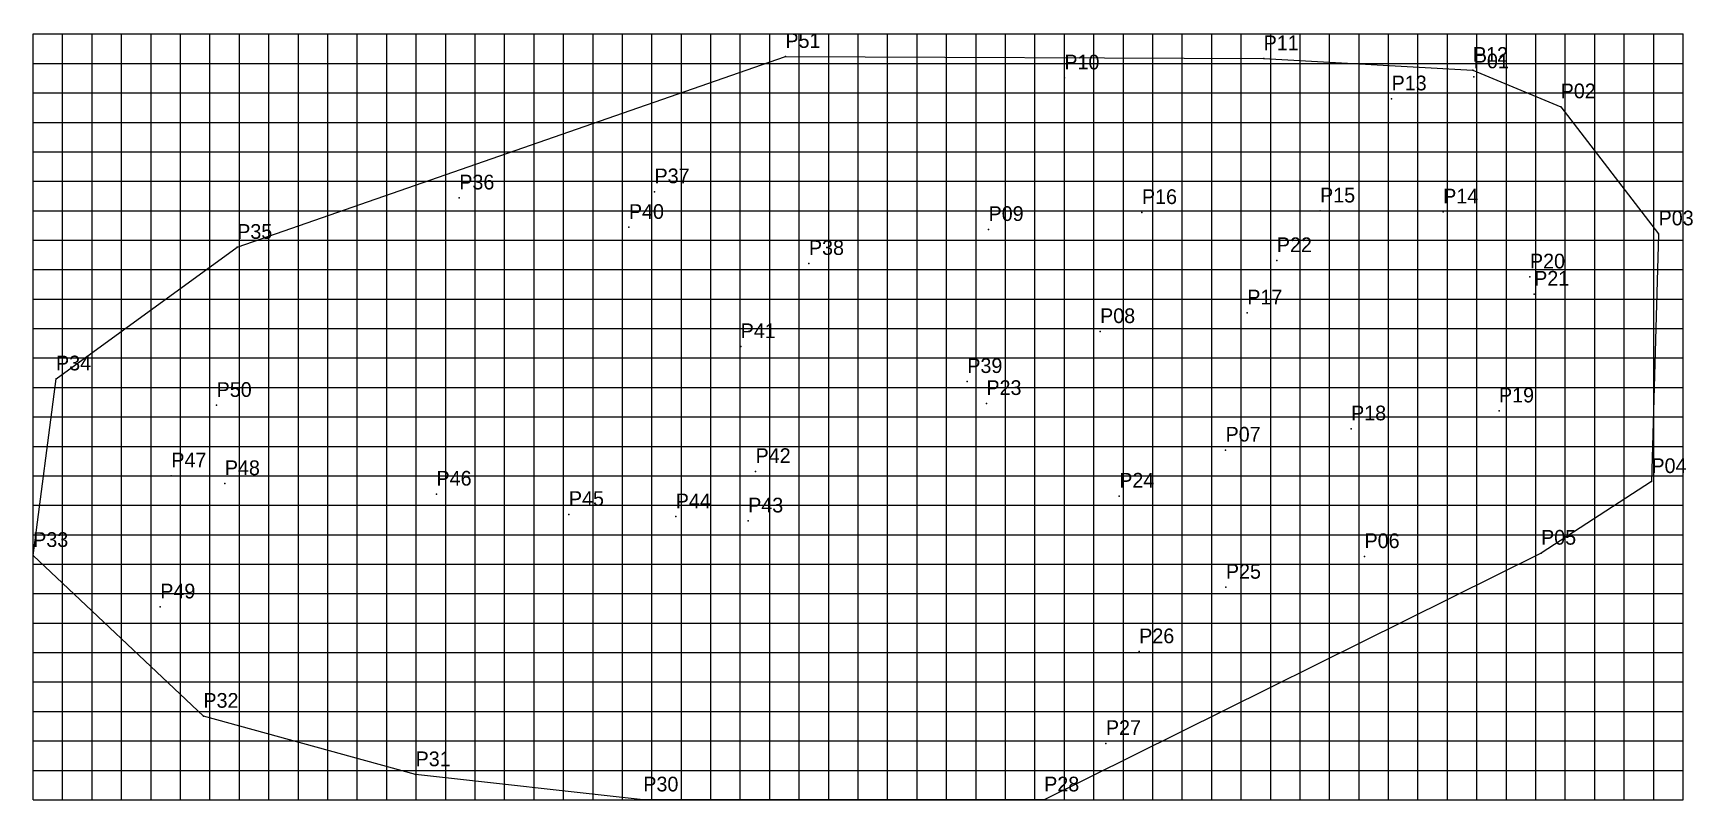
# Model space of a CAD drawing. Header units: metres. Extents: x 3744.1 to 3800.4, y 2845.4 to 2871.5.
import ezdxf

# ---------------------------------------------------------------- set-up
doc = ezdxf.new("R2010")
doc.units = ezdxf.units.M

msp = doc.modelspace()

# ---------------------------------------------------------------- linework, layer by layer
at = {"layer": '1'}
for p, q in [((3744.116, 2845.423), (3744.116, 2871.423)), ((3744.116, 2871.423), (3800.116, 2871.423)), ((3745.116, 2845.423), (3745.116, 2871.423)), ((3746.116, 2845.423), (3746.116, 2871.423)), ((3747.116, 2845.423), (3747.116, 2871.423)), ((3748.116, 2845.423), (3748.116, 2871.423)), ((3749.116, 2845.423), (3749.116, 2871.423)), ((3750.116, 2845.423), (3750.116, 2871.423)), ((3751.116, 2845.423), (3751.116, 2871.423)), ((3752.116, 2845.423), (3752.116, 2871.423)), ((3753.116, 2845.423), (3753.116, 2871.423)), ((3754.116, 2845.423), (3754.116, 2871.423)), ((3755.116, 2845.423), (3755.116, 2871.423)), ((3756.116, 2845.423), (3756.116, 2871.423)), ((3757.116, 2845.423), (3757.116, 2871.423)), ((3758.116, 2845.423), (3758.116, 2871.423)), ((3759.116, 2845.423), (3759.116, 2871.423)), ((3760.116, 2845.423), (3760.116, 2871.423)), ((3761.116, 2845.423), (3761.116, 2871.423)), ((3762.116, 2845.423), (3762.116, 2871.423)), ((3763.116, 2845.423), (3763.116, 2871.423)), ((3764.116, 2845.423), (3764.116, 2871.423)), ((3765.116, 2845.423), (3765.116, 2871.423)), ((3766.116, 2845.423), (3766.116, 2871.423)), ((3767.116, 2845.423), (3767.116, 2871.423)), ((3768.116, 2845.423), (3768.116, 2871.423)), ((3769.116, 2845.423), (3769.116, 2871.423)), ((3770.116, 2845.423), (3770.116, 2871.423)), ((3771.116, 2845.423), (3771.116, 2871.423)), ((3772.116, 2845.423), (3772.116, 2871.423)), ((3773.116, 2845.423), (3773.116, 2871.423)), ((3774.116, 2845.423), (3774.116, 2871.423)), ((3775.116, 2845.423), (3775.116, 2871.423)), ((3776.116, 2845.423), (3776.116, 2871.423)), ((3777.116, 2845.423), (3777.116, 2871.423)), ((3778.116, 2845.423), (3778.116, 2871.423)), ((3779.116, 2845.423), (3779.116, 2871.423)), ((3780.116, 2845.423), (3780.116, 2871.423)), ((3781.116, 2845.423), (3781.116, 2871.423)), ((3782.116, 2845.423), (3782.116, 2871.423)), ((3783.116, 2845.423), (3783.116, 2871.423)), ((3784.116, 2845.423), (3784.116, 2871.423)), ((3785.116, 2845.423), (3785.116, 2871.423)), ((3786.116, 2845.423), (3786.116, 2871.423)), ((3787.116, 2845.423), (3787.116, 2871.423)), ((3788.116, 2845.423), (3788.116, 2871.423)), ((3789.116, 2845.423), (3789.116, 2871.423)), ((3790.116, 2845.423), (3790.116, 2871.423)), ((3791.116, 2845.423), (3791.116, 2871.423)), ((3792.116, 2845.423), (3792.116, 2871.423)), ((3793.116, 2845.423), (3793.116, 2871.423)), ((3794.116, 2845.423), (3794.116, 2871.423)), ((3795.116, 2845.423), (3795.116, 2871.423)), ((3796.116, 2845.423), (3796.116, 2871.423)), ((3797.116, 2845.423), (3797.116, 2871.423)), ((3798.116, 2845.423), (3798.116, 2871.423)), ((3799.116, 2845.423), (3799.116, 2871.423)), ((3800.116, 2845.423), (3800.116, 2871.423)), ((3751.04, 2864.182), (3769.646, 2870.663)), ((3769.646, 2870.663), (3785.879, 2870.586)), ((3785.879, 2870.586), (3792.979, 2870.191)), ((3744.116, 2870.423), (3800.116, 2870.423)), ((3792.979, 2870.191), (3795.959, 2868.952)), ((3744.116, 2869.423), (3800.116, 2869.423)), ((3795.959, 2868.952), (3799.283, 2864.64)), ((3744.116, 2868.423), (3800.116, 2868.423)), ((3744.116, 2867.423), (3800.116, 2867.423)), ((3744.116, 2866.423), (3800.116, 2866.423)), ((3744.116, 2865.423), (3800.116, 2865.423)), ((3744.116, 2864.423), (3800.116, 2864.423)), ((3799.283, 2864.64), (3799.039, 2856.23)), ((3744.891, 2859.717), (3751.04, 2864.182)), ((3744.116, 2863.423), (3800.116, 2863.423)), ((3744.116, 2862.423), (3800.116, 2862.423)), ((3744.116, 2861.423), (3800.116, 2861.423)), ((3744.116, 2860.423), (3800.116, 2860.423)), ((3744.116, 2853.723), (3744.891, 2859.717)), ((3744.116, 2859.423), (3800.116, 2859.423)), ((3744.116, 2858.423), (3800.116, 2858.423)), ((3744.116, 2857.423), (3800.116, 2857.423)), ((3744.116, 2856.423), (3800.116, 2856.423)), ((3799.039, 2856.23), (3795.293, 2853.8)), ((3744.116, 2855.423), (3800.116, 2855.423)), ((3744.116, 2854.423), (3800.116, 2854.423)), ((3749.893, 2848.263), (3744.116, 2853.723)), ((3795.293, 2853.8), (3778.428, 2845.423)), ((3744.116, 2853.423), (3800.116, 2853.423)), ((3744.116, 2852.423), (3800.116, 2852.423)), ((3744.116, 2851.423), (3800.116, 2851.423)), ((3744.116, 2850.423), (3800.116, 2850.423)), ((3744.116, 2849.423), (3800.116, 2849.423)), ((3744.116, 2848.423), (3800.116, 2848.423)), ((3757.095, 2846.279), (3749.893, 2848.263)), ((3744.116, 2847.423), (3800.116, 2847.423)), ((3744.116, 2846.423), (3800.116, 2846.423)), ((3764.824, 2845.423), (3757.095, 2846.279)), ((3744.116, 2845.423), (3800.116, 2845.423)), ((3778.428, 2845.423), (3764.824, 2845.423))]:
    msp.add_line(p, q, dxfattribs=at)
for p in [(3769.646, 2870.663), (3785.879, 2870.586), (3779.115, 2869.933), (3792.979, 2870.191), (3793.011, 2869.972), (3790.221, 2869.222), (3795.959, 2868.952), (3765.204, 2866.069), (3758.577, 2865.857), (3787.793, 2865.415), (3791.97, 2865.383), (3764.334, 2864.859), (3781.747, 2865.363), (3776.541, 2864.789), (3799.283, 2864.64), (3751.04, 2864.182), (3786.324, 2863.73), (3770.445, 2863.635), (3794.916, 2863.177), (3795.059, 2862.592), (3785.322, 2861.955), (3780.326, 2861.322), (3768.128, 2860.81), (3744.891, 2859.717), (3775.82, 2859.628), (3750.342, 2858.816), (3776.468, 2858.881), (3793.866, 2858.628), (3788.845, 2858.02), (3784.585, 2857.299), (3748.804, 2856.423), (3768.634, 2856.572), (3750.621, 2856.161), (3757.805, 2855.804), (3799.039, 2856.23), (3780.976, 2855.736), (3762.297, 2855.115), (3765.924, 2855.036), (3768.382, 2854.894), (3744.116, 2853.723), (3789.301, 2853.684), (3795.293, 2853.8), (3784.596, 2852.645), (3748.429, 2851.975), (3781.654, 2850.453), (3749.893, 2848.263), (3780.524, 2847.34), (3757.095, 2846.279), (3764.824, 2845.423), (3778.428, 2845.423)]:
    msp.add_point(p, dxfattribs=at)

# ---------------------------------------------------------------- texts
for s, p in [('P51', (3769.646, 2870.95)), ('P11', (3785.879, 2870.873)), ('P10', (3779.115, 2870.22)), ('P12', (3792.979, 2870.478)), ('P01', (3793.011, 2870.259)), ('P13', (3790.221, 2869.509)), ('P02', (3795.959, 2869.239)), ('P36', (3758.577, 2866.144)), ('P37', (3765.204, 2866.356)), ('P16', (3781.747, 2865.65)), ('P15', (3787.793, 2865.702)), ('P14', (3791.97, 2865.67)), ('P40', (3764.334, 2865.145)), ('P09', (3776.541, 2865.075)), ('P03', (3799.283, 2864.926)), ('P35', (3751.04, 2864.468)), ('P38', (3770.445, 2863.921)), ('P22', (3786.324, 2864.016)), ('P20', (3794.916, 2863.463)), ('P21', (3795.059, 2862.878)), ('P17', (3785.322, 2862.241)), ('P08', (3780.326, 2861.608)), ('P41', (3768.128, 2861.096)), ('P34', (3744.891, 2860.003)), ('P39', (3775.82, 2859.914)), ('P50', (3750.342, 2859.102)), ('P23', (3776.468, 2859.167)), ('P19', (3793.866, 2858.914)), ('P18', (3788.845, 2858.306)), ('P07', (3784.585, 2857.585)), ('P47', (3748.804, 2856.709)), ('P48', (3750.621, 2856.447)), ('P42', (3768.634, 2856.858)), ('P04', (3799.039, 2856.516)), ('P46', (3757.805, 2856.09)), ('P24', (3780.976, 2856.022)), ('P45', (3762.297, 2855.401)), ('P44', (3765.924, 2855.322)), ('P43', (3768.382, 2855.179)), ('P33', (3744.116, 2854.008)), ('P06', (3789.301, 2853.969)), ('P05', (3795.293, 2854.085)), ('P25', (3784.596, 2852.93)), ('P49', (3748.429, 2852.26)), ('P26', (3781.654, 2850.738)), ('P32', (3749.893, 2848.548)), ('P27', (3780.524, 2847.625)), ('P31', (3757.095, 2846.564)), ('P30', (3764.824, 2845.708)), ('P28', (3778.428, 2845.708))]:
    msp.add_text(s, height=0.5).set_placement(p)

doc.saveas('drawing.dxf')
